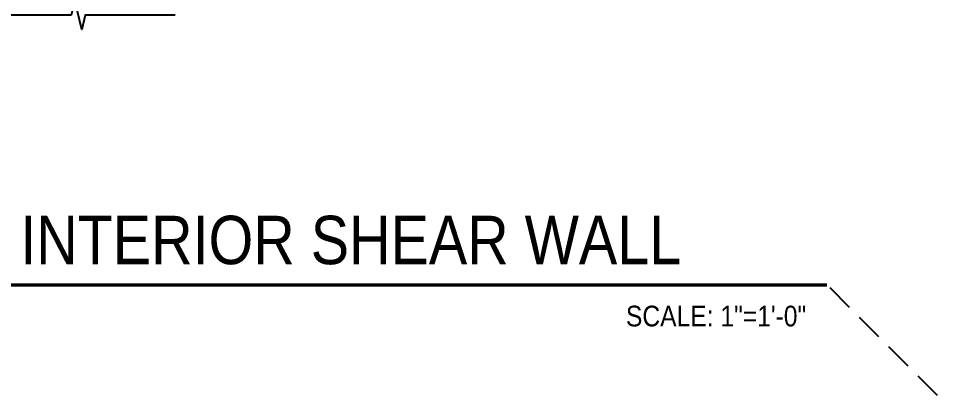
# Model space of a CAD drawing. Header units: inches. Extents: x -2661 to 42767, y -1222 to 9099.
# Drawn here: x 634.3 to 684.15, y 2471.55 to 2492 of the extents above; entities that cross this region are included whole.
import ezdxf
from ezdxf.enums import TextEntityAlignment as Align

# ---------------------------------------------------------------- set-up
doc = ezdxf.new("R2010")
doc.units = ezdxf.units.IN
doc.header["$LTSCALE"] = 12
doc.header["$MEASUREMENT"] = 0
doc.linetypes.add('HIDDEN2', pattern=[0.1875, 0.125, -0.0625])
doc.layers.get('0').update_dxf_attribs({"linetype": 'CONTINUOUS'})
doc.layers.add('S-ANNO-GRID-NONPLOT', color=251, linetype='CONTINUOUS', plot=False)
doc.layers.add('S-ANNO-NOTE', color=4, linetype='CONTINUOUS')
doc.layers.add('S-BREAK', color=2, linetype='CONTINUOUS')
doc.styles.add('Arial', font='arial.ttf', dxfattribs={"width": 0.85})

# ---------------------------------------------------------------- blocks, each defined once
blk = doc.blocks.new('Se_24x36_STARTERS_GRID')
at = {"linetype": 'HIDDEN2'}
blk.add_line((-186.418, 184), (-192.418, 190), dxfattribs=at)
blk = doc.blocks.new('*U654')
at = {"const_width": 0.188}
blk.add_lwpolyline([(4.5, 0), (81.209, 0)], dxfattribs=at)
at = {"style": 'Arial', "width": 0.85}
for tag, p in [('DWG_TITLE_1', (7.5, 6.188)), ('DWG_TITLE_2', (7.5, 2.438))]:
    blk.add_attdef(tag, text='', height=2.625, dxfattribs=at).set_placement(p, align=Align.MIDDLE_LEFT)
blk.add_attdef('#', text='', height=3, dxfattribs=at).set_placement((0, 0), align=Align.MIDDLE_CENTER)
blk.add_attdef('SCALE', text='', height=1.125, dxfattribs=at).set_placement((80.084, -1.125), align=Align.TOP_RIGHT)

msp = doc.modelspace()

# ---------------------------------------------------------------- linework, layer by layer
at = {"layer": 'S-BREAK'}
msp.add_lwpolyline([(642.80007, 2492.17972), (637.92864, 2492.17972), (637.73935, 2491.40137), (637.36078, 2492.95807), (637.17149, 2492.17972), (632.80007, 2492.17972)], dxfattribs=at)

# ---------------------------------------------------------------- block references
at = {"layer": 'S-ANNO-GRID-NONPLOT'}
msp.add_blockref('Se_24x36_STARTERS_GRID', (870.57281, 2287.54657), dxfattribs=at)
at = {"layer": 'S-ANNO-NOTE'}
ref = msp.add_blockref('*U654', (596.94552, 2477.54657), dxfattribs=at)
ref.add_attrib('DWG_TITLE_2', 'ROOF FRAMING AT INTERIOR SHEAR WALL', dxfattribs={"layer": '0', "height": 2.625, "style": 'Arial', "width": 0.85}).set_placement((604.44552, 2479.98407), align=Align.MIDDLE_LEFT)
ref.add_attrib('SCALE', 'SCALE: 1"=1\'-0"', dxfattribs={"layer": '0', "height": 1.125, "style": 'Arial', "width": 0.85}).set_placement((677.02962, 2476.42157), align=Align.TOP_RIGHT)

doc.saveas('drawing.dxf')
